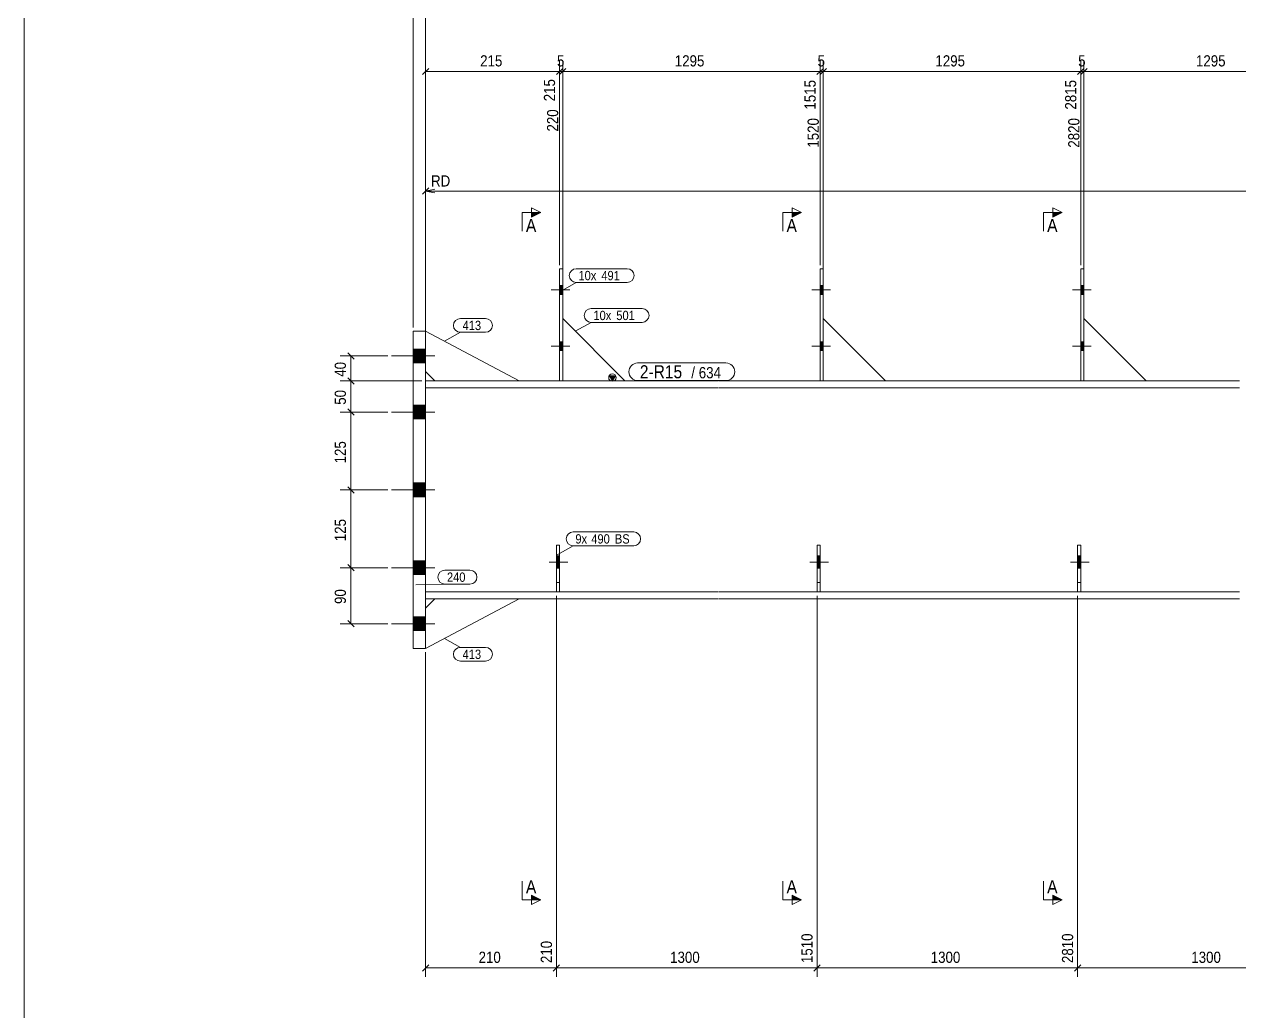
# Model space of a CAD drawing. Header units: millimetres. Extents: x 2 to 1174, y 1 to 825.
# Drawn here: x 5 to 330.4, y 265.3 to 529.7 of the extents above; entities that cross this region are included whole.
import ezdxf

# ---------------------------------------------------------------- set-up
doc = ezdxf.new("R2010")
doc.units = ezdxf.units.MM
for name, pattern in [('XKITLINE00', [0]), ('XKITLINE01', [4, 1, -1, 1, -1]), ('XKITLINE02', [4, 2, -2])]:
    doc.linetypes.add(name, pattern=pattern)
for name, color, linetype, lineweight in [('Bolt', 3, 'Continuous', 0), ('Dimensions', 7, 'Continuous', 0), ('DrawingSheet', 5, 'Continuous', 0), ('Part', 2, 'Continuous', 0), ('PartMark', 7, 'Continuous', 0), ('Section', 6, 'Continuous', 0)]:
    doc.layers.add(name, color=color, linetype=linetype, lineweight=lineweight)
doc.styles.add('ARIAL', font='ARIAL.TTF')

# ---------------------------------------------------------------- blocks, each defined once
blk = doc.blocks.new('*A10')
at = {"layer": 'Bolt'}
for points in [[(112.45, 439.02), (109.12, 439.02), (109.12, 442.68), (112.45, 442.68)], [(112.45, 439.02), (109.12, 439.02), (109.12, 442.68), (112.45, 442.68)], [(112.45, 424.02), (109.12, 424.02), (109.12, 427.68), (112.45, 427.68)], [(112.45, 424.02), (109.12, 424.02), (109.12, 427.68), (112.45, 427.68)], [(112.45, 403.18), (109.12, 403.18), (109.12, 406.85), (112.45, 406.85)], [(112.45, 403.18), (109.12, 403.18), (109.12, 406.85), (112.45, 406.85)], [(112.45, 382.35), (109.12, 382.35), (109.12, 386.02), (112.45, 386.02)], [(112.45, 382.35), (109.12, 382.35), (109.12, 386.02), (112.45, 386.02)], [(112.45, 367.35), (109.12, 367.35), (109.12, 371.02), (112.45, 371.02)], [(112.45, 367.35), (109.12, 367.35), (109.12, 371.02), (112.45, 371.02)]]:
    blk.add_hatch(color=3, dxfattribs=at).paths.add_polyline_path(points, flags=17)
at = {"layer": 'Bolt', "color": 3, "linetype": 'XKITLINE00', "lineweight": 0}
for p, q in [((112.45, 442.68), (109.12, 442.68)), ((112.45, 442.68), (109.12, 442.68)), ((114.95, 440.85), (103.28, 440.85)), ((114.95, 440.85), (103.28, 440.85)), ((112.45, 439.02), (109.12, 439.02)), ((112.45, 439.02), (109.12, 439.02)), ((112.45, 427.68), (109.12, 427.68)), ((112.45, 427.68), (109.12, 427.68)), ((114.95, 425.85), (103.28, 425.85)), ((114.95, 425.85), (103.28, 425.85)), ((112.45, 424.02), (109.12, 424.02)), ((112.45, 424.02), (109.12, 424.02)), ((112.45, 406.85), (109.12, 406.85)), ((112.45, 406.85), (109.12, 406.85)), ((114.95, 405.02), (103.28, 405.02)), ((114.95, 405.02), (103.28, 405.02)), ((112.45, 403.18), (109.12, 403.18)), ((112.45, 403.18), (109.12, 403.18)), ((114.95, 384.18), (103.28, 384.18)), ((114.95, 384.18), (103.28, 384.18)), ((112.45, 386.02), (109.12, 386.02)), ((112.45, 386.02), (109.12, 386.02)), ((112.45, 382.35), (109.12, 382.35)), ((112.45, 382.35), (109.12, 382.35)), ((112.45, 371.02), (109.12, 371.02)), ((112.45, 371.02), (109.12, 371.02)), ((114.95, 369.18), (103.28, 369.18)), ((114.95, 369.18), (103.28, 369.18)), ((112.45, 367.35), (109.12, 367.35)), ((112.45, 367.35), (109.12, 367.35))]:
    blk.add_line(p, q, dxfattribs=at)
blk = doc.blocks.new('*A25')
at = {"layer": 'Part', "color": 2, "linetype": 'XKITLINE00', "lineweight": 0}
blk.add_line((305.34, 434.18), (288.67, 450.85), dxfattribs=at)
at = {"layer": 'Part', "color": 7, "linetype": 'XKITLINE01', "lineweight": 0}
for p, q in [((288.67, 450.85), (288.67, 434.18)), ((288.67, 434.18), (305.34, 434.18))]:
    blk.add_line(p, q, dxfattribs=at)
blk = doc.blocks.new('*A26')
at = {"layer": 'Part', "color": 2, "linetype": 'XKITLINE00', "lineweight": 0}
for p, q in [((288.67, 464.18), (287.84, 464.18)), ((287.84, 464.18), (287.84, 434.18)), ((288.67, 434.18), (288.67, 464.18))]:
    blk.add_line(p, q, dxfattribs=at)
at = {"layer": 'Part', "color": 7, "linetype": 'XKITLINE01', "lineweight": 0}
blk.add_line((287.84, 434.18), (288.67, 434.18), dxfattribs=at)
blk = doc.blocks.new('*A27')
at = {"layer": 'Part', "color": 2, "linetype": 'XKITLINE00', "lineweight": 0}
blk.add_line((235.57, 434.18), (218.9, 450.85), dxfattribs=at)
at = {"layer": 'Part', "color": 7, "linetype": 'XKITLINE01', "lineweight": 0}
for p, q in [((218.9, 450.85), (218.9, 434.18)), ((218.9, 434.18), (235.57, 434.18))]:
    blk.add_line(p, q, dxfattribs=at)
blk = doc.blocks.new('*A28')
at = {"layer": 'Part', "color": 2, "linetype": 'XKITLINE00', "lineweight": 0}
for p, q in [((218.9, 464.18), (218.07, 464.18)), ((218.07, 464.18), (218.07, 434.18)), ((218.9, 434.18), (218.9, 464.18))]:
    blk.add_line(p, q, dxfattribs=at)
at = {"layer": 'Part', "color": 7, "linetype": 'XKITLINE01', "lineweight": 0}
blk.add_line((218.07, 434.18), (218.9, 434.18), dxfattribs=at)
blk = doc.blocks.new('*A29')
at = {"layer": 'Part', "color": 2, "linetype": 'XKITLINE00', "lineweight": 0}
blk.add_line((165.8, 434.18), (149.14, 450.85), dxfattribs=at)
at = {"layer": 'Part', "color": 7, "linetype": 'XKITLINE01', "lineweight": 0}
for p, q in [((149.14, 450.85), (149.14, 434.18)), ((149.14, 434.18), (165.8, 434.18))]:
    blk.add_line(p, q, dxfattribs=at)
blk = doc.blocks.new('*A30')
at = {"layer": 'Part', "color": 2, "linetype": 'XKITLINE00', "lineweight": 0}
for p, q in [((149.14, 464.18), (148.3, 464.18)), ((148.3, 464.18), (148.3, 434.18)), ((149.14, 434.18), (149.14, 464.18))]:
    blk.add_line(p, q, dxfattribs=at)
at = {"layer": 'Part', "color": 7, "linetype": 'XKITLINE01', "lineweight": 0}
blk.add_line((148.3, 434.18), (149.14, 434.18), dxfattribs=at)
blk = doc.blocks.new('*A37')
at = {"layer": 'Part', "color": 7, "linetype": 'XKITLINE01', "lineweight": 0}
for p, q in [((287, 390.18), (287, 377.68)), ((287.84, 390.18), (287, 390.18)), ((287.84, 377.68), (287.84, 390.18)), ((287, 380.18), (287.84, 380.18)), ((287, 377.68), (287.84, 377.68))]:
    blk.add_line(p, q, dxfattribs=at)
blk = doc.blocks.new('*A38')
at = {"layer": 'Part', "color": 7, "linetype": 'XKITLINE01', "lineweight": 0}
for p, q in [((217.24, 390.18), (217.24, 377.68)), ((218.07, 390.18), (217.24, 390.18)), ((218.07, 377.68), (218.07, 390.18)), ((217.24, 380.18), (218.07, 380.18)), ((217.24, 377.68), (218.07, 377.68))]:
    blk.add_line(p, q, dxfattribs=at)
blk = doc.blocks.new('*A39')
at = {"layer": 'Part', "color": 7, "linetype": 'XKITLINE01', "lineweight": 0}
for p, q in [((147.47, 390.18), (147.47, 377.68)), ((148.3, 390.18), (147.47, 390.18)), ((148.3, 377.68), (148.3, 390.18)), ((147.47, 380.18), (148.3, 380.18)), ((147.47, 377.68), (148.3, 377.68))]:
    blk.add_line(p, q, dxfattribs=at)
blk = doc.blocks.new('*A40')
at = {"layer": 'Part', "color": 2, "linetype": 'XKITLINE00', "lineweight": 0}
for p, q in [((112.45, 447.52), (137.45, 434.18)), ((114.95, 434.18), (112.45, 436.68))]:
    blk.add_line(p, q, dxfattribs=at)
at = {"layer": 'Part', "color": 7, "linetype": 'XKITLINE01', "lineweight": 0}
for p, q in [((112.45, 436.68), (112.45, 447.52)), ((137.45, 434.18), (114.95, 434.18))]:
    blk.add_line(p, q, dxfattribs=at)
blk = doc.blocks.new('*A41')
at = {"layer": 'Part', "color": 2, "linetype": 'XKITLINE00', "lineweight": 0}
for p, q in [((112.45, 373.35), (114.95, 375.85)), ((137.45, 375.85), (112.45, 362.52))]:
    blk.add_line(p, q, dxfattribs=at)
at = {"layer": 'Part', "color": 7, "linetype": 'XKITLINE01', "lineweight": 0}
for p, q in [((114.95, 375.85), (137.45, 375.85)), ((112.45, 362.52), (112.45, 373.35))]:
    blk.add_line(p, q, dxfattribs=at)
blk = doc.blocks.new('*A44')
at = {"layer": 'Part', "color": 2, "linetype": 'XKITLINE00', "lineweight": 0}
for p, q in [((147.47, 377.68), (147.47, 390.18)), ((147.47, 390.18), (148.3, 390.18)), ((148.3, 390.18), (148.3, 377.68))]:
    blk.add_line(p, q, dxfattribs=at)
at = {"layer": 'Part', "color": 7, "linetype": 'XKITLINE01', "lineweight": 0}
for p, q in [((147.47, 380.18), (148.3, 380.18)), ((148.3, 377.68), (147.47, 377.68))]:
    blk.add_line(p, q, dxfattribs=at)
blk = doc.blocks.new('*A45')
at = {"layer": 'Part', "color": 2, "linetype": 'XKITLINE00', "lineweight": 0}
for p, q in [((217.24, 377.68), (217.24, 390.18)), ((217.24, 390.18), (218.07, 390.18)), ((218.07, 390.18), (218.07, 377.68))]:
    blk.add_line(p, q, dxfattribs=at)
at = {"layer": 'Part', "color": 7, "linetype": 'XKITLINE01', "lineweight": 0}
for p, q in [((217.24, 380.18), (218.07, 380.18)), ((218.07, 377.68), (217.24, 377.68))]:
    blk.add_line(p, q, dxfattribs=at)
blk = doc.blocks.new('*A46')
at = {"layer": 'Part', "color": 2, "linetype": 'XKITLINE00', "lineweight": 0}
for p, q in [((287, 377.68), (287, 390.18)), ((287, 390.18), (287.84, 390.18)), ((287.84, 390.18), (287.84, 377.68))]:
    blk.add_line(p, q, dxfattribs=at)
at = {"layer": 'Part', "color": 7, "linetype": 'XKITLINE01', "lineweight": 0}
for p, q in [((287, 380.18), (287.84, 380.18)), ((287.84, 377.68), (287, 377.68))]:
    blk.add_line(p, q, dxfattribs=at)
blk = doc.blocks.new('*A56')
at = {"layer": 'Part', "color": 2, "linetype": 'XKITLINE00', "lineweight": 0}
for p, q in [((112.45, 447.52), (109.12, 447.52)), ((109.12, 362.52), (109.12, 447.52)), ((112.45, 447.52), (112.45, 362.52)), ((112.45, 362.52), (109.12, 362.52))]:
    blk.add_line(p, q, dxfattribs=at)
blk = doc.blocks.new('*A66')
at = {"layer": 'Bolt'}
for points in [[(287.84, 459.68), (288.67, 459.68), (288.67, 457.35), (287.84, 457.35)], [(287.84, 459.68), (288.67, 459.68), (288.67, 457.35), (287.84, 457.35)], [(287.84, 444.68), (288.67, 444.68), (288.67, 442.35), (287.84, 442.35)], [(287.84, 444.68), (288.67, 444.68), (288.67, 442.35), (287.84, 442.35)]]:
    blk.add_hatch(color=3, dxfattribs=at).paths.add_polyline_path(points, flags=17)
at = {"layer": 'Bolt', "color": 3, "linetype": 'XKITLINE00', "lineweight": 0}
for p, q in [((288.67, 459.68), (287.84, 459.68)), ((288.67, 459.68), (287.84, 459.68)), ((290.6, 458.52), (285.6, 458.52)), ((290.6, 458.52), (285.6, 458.52)), ((288.67, 457.35), (287.84, 457.35)), ((288.67, 457.35), (287.84, 457.35)), ((290.6, 443.52), (285.6, 443.52)), ((290.6, 443.52), (285.6, 443.52)), ((288.67, 444.68), (287.84, 444.68)), ((288.67, 444.68), (287.84, 444.68)), ((288.67, 442.35), (287.84, 442.35)), ((288.67, 442.35), (287.84, 442.35))]:
    blk.add_line(p, q, dxfattribs=at)
blk = doc.blocks.new('*A67')
at = {"layer": 'Bolt'}
for points in [[(218.07, 459.68), (218.9, 459.68), (218.9, 457.35), (218.07, 457.35)], [(218.07, 459.68), (218.9, 459.68), (218.9, 457.35), (218.07, 457.35)], [(218.07, 444.68), (218.9, 444.68), (218.9, 442.35), (218.07, 442.35)], [(218.07, 444.68), (218.9, 444.68), (218.9, 442.35), (218.07, 442.35)]]:
    blk.add_hatch(color=3, dxfattribs=at).paths.add_polyline_path(points, flags=17)
at = {"layer": 'Bolt', "color": 3, "linetype": 'XKITLINE00', "lineweight": 0}
for p, q in [((218.9, 459.68), (218.07, 459.68)), ((218.9, 459.68), (218.07, 459.68)), ((220.84, 458.52), (215.84, 458.52)), ((220.84, 458.52), (215.84, 458.52)), ((218.9, 457.35), (218.07, 457.35)), ((218.9, 457.35), (218.07, 457.35)), ((220.84, 443.52), (215.84, 443.52)), ((220.84, 443.52), (215.84, 443.52)), ((218.9, 444.68), (218.07, 444.68)), ((218.9, 444.68), (218.07, 444.68)), ((218.9, 442.35), (218.07, 442.35)), ((218.9, 442.35), (218.07, 442.35))]:
    blk.add_line(p, q, dxfattribs=at)
blk = doc.blocks.new('*A68')
at = {"layer": 'Bolt'}
for points in [[(148.3, 459.68), (149.14, 459.68), (149.14, 457.35), (148.3, 457.35)], [(148.3, 459.68), (149.14, 459.68), (149.14, 457.35), (148.3, 457.35)], [(148.3, 444.68), (149.14, 444.68), (149.14, 442.35), (148.3, 442.35)], [(148.3, 444.68), (149.14, 444.68), (149.14, 442.35), (148.3, 442.35)]]:
    blk.add_hatch(color=3, dxfattribs=at).paths.add_polyline_path(points, flags=17)
at = {"layer": 'Bolt', "color": 3, "linetype": 'XKITLINE00', "lineweight": 0}
for p, q in [((149.14, 459.68), (148.3, 459.68)), ((149.14, 459.68), (148.3, 459.68)), ((151.07, 458.52), (146.07, 458.52)), ((151.07, 458.52), (146.07, 458.52)), ((149.14, 457.35), (148.3, 457.35)), ((149.14, 457.35), (148.3, 457.35)), ((151.07, 443.52), (146.07, 443.52)), ((151.07, 443.52), (146.07, 443.52)), ((149.14, 444.68), (148.3, 444.68)), ((149.14, 444.68), (148.3, 444.68)), ((149.14, 442.35), (148.3, 442.35)), ((149.14, 442.35), (148.3, 442.35))]:
    blk.add_line(p, q, dxfattribs=at)
blk = doc.blocks.new('*A75')
at = {"layer": 'Bolt', "color": 3, "linetype": 'XKITLINE02', "lineweight": 0}
for p, q in [((287.84, 387.32), (287, 387.32)), ((290.09, 385.68), (285.09, 385.68)), ((287.84, 384.05), (287, 384.05))]:
    blk.add_line(p, q, dxfattribs=at)
blk = doc.blocks.new('*A76')
at = {"layer": 'Bolt', "color": 3, "linetype": 'XKITLINE02', "lineweight": 0}
for p, q in [((218.07, 387.32), (217.24, 387.32)), ((220.32, 385.68), (215.32, 385.68)), ((218.07, 384.05), (217.24, 384.05))]:
    blk.add_line(p, q, dxfattribs=at)
blk = doc.blocks.new('*A77')
at = {"layer": 'Bolt', "color": 3, "linetype": 'XKITLINE02', "lineweight": 0}
for p, q in [((148.3, 387.32), (147.47, 387.32)), ((150.55, 385.68), (145.55, 385.68)), ((148.3, 384.05), (147.47, 384.05))]:
    blk.add_line(p, q, dxfattribs=at)
blk = doc.blocks.new('*A78')
at = {"layer": 'Bolt'}
blk.add_hatch(color=3, dxfattribs=at).paths.add_polyline_path([(148.3, 384.05), (147.47, 384.05), (147.47, 387.32), (148.3, 387.32)], flags=17)
at = {"layer": 'Bolt', "color": 3, "linetype": 'XKITLINE00', "lineweight": 0}
for p, q in [((148.3, 387.32), (147.47, 387.32)), ((150.55, 385.68), (145.55, 385.68)), ((148.3, 384.05), (147.47, 384.05))]:
    blk.add_line(p, q, dxfattribs=at)
blk = doc.blocks.new('*A79')
at = {"layer": 'Bolt'}
blk.add_hatch(color=3, dxfattribs=at).paths.add_polyline_path([(218.07, 384.05), (217.24, 384.05), (217.24, 387.32), (218.07, 387.32)], flags=17)
at = {"layer": 'Bolt', "color": 3, "linetype": 'XKITLINE00', "lineweight": 0}
for p, q in [((218.07, 387.32), (217.24, 387.32)), ((220.32, 385.68), (215.32, 385.68)), ((218.07, 384.05), (217.24, 384.05))]:
    blk.add_line(p, q, dxfattribs=at)
blk = doc.blocks.new('*A80')
at = {"layer": 'Bolt'}
blk.add_hatch(color=3, dxfattribs=at).paths.add_polyline_path([(287.84, 384.05), (287, 384.05), (287, 387.32), (287.84, 387.32)], flags=17)
at = {"layer": 'Bolt', "color": 3, "linetype": 'XKITLINE00', "lineweight": 0}
for p, q in [((287.84, 387.32), (287, 387.32)), ((290.09, 385.68), (285.09, 385.68)), ((287.84, 384.05), (287, 384.05))]:
    blk.add_line(p, q, dxfattribs=at)
blk = doc.blocks.new('*A91')
at = {"layer": 'Part'}
blk.add_hatch(color=2, dxfattribs=at).paths.add_polyline_path([(161.65, 435.58), (163.25, 435.58), (162.45, 434.18)], flags=17)
at = {"layer": 'Part', "color": 2, "linetype": 'XKITLINE00', "lineweight": 0}
for p, q in [((112.45, 434.18), (190.8, 434.18)), ((162.45, 434.18), (161.65, 435.58)), ((161.65, 435.58), (163.25, 435.58)), ((163.25, 435.58), (162.45, 434.18)), ((190.9, 434.18), (260.57, 434.18)), ((260.67, 434.18), (330.34, 434.18)), ((190.8, 432.35), (112.45, 432.35)), ((260.57, 432.35), (190.9, 432.35)), ((330.34, 432.35), (260.67, 432.35)), ((190.8, 377.68), (112.45, 377.68)), ((260.57, 377.68), (190.9, 377.68)), ((330.34, 377.68), (260.67, 377.68)), ((112.45, 375.85), (190.8, 375.85)), ((190.9, 375.85), (260.57, 375.85)), ((260.67, 375.85), (330.34, 375.85))]:
    blk.add_line(p, q, dxfattribs=at)
at = {"layer": 'Part', "color": 7, "linetype": 'XKITLINE01', "lineweight": 0}
for p, q in [((190.8, 434.18), (112.45, 434.18)), ((112.45, 434.18), (112.45, 375.85)), ((260.57, 434.18), (190.9, 434.18)), ((330.34, 434.18), (260.67, 434.18))]:
    blk.add_line(p, q, dxfattribs=at)
at = {"layer": 'Part', "color": 2, "linetype": 'XKITLINE00', "lineweight": 0}
blk.add_circle((162.45, 435.08), 1, dxfattribs=at)
blk = doc.blocks.new('*A222')
at = {"layer": 'DrawingSheet', "color": 5, "linetype": 'XKITLINE00', "lineweight": 0}
blk.add_line((5, 825), (5, 5), dxfattribs=at)
blk = doc.blocks.new('*A230')
at = {"layer": 'Dimensions', "color": 7, "linetype": 'XKITLINE00', "lineweight": 0}
blk.add_line((109.12, 448.52), (109.12, 563.87), dxfattribs=at)
blk = doc.blocks.new('*A231')
at = {"layer": 'Dimensions', "color": 7, "linetype": 'XKITLINE00', "lineweight": 0}
for p, q in [((109.12, 448.52), (109.12, 551.87)), ((112.45, 448.52), (112.45, 551.87)), ((109.97, 549.86), (108.27, 548.17)), ((109.12, 549.02), (112.45, 549.02)), ((113.3, 549.86), (111.6, 548.17))]:
    blk.add_line(p, q, dxfattribs=at)
at = {"layer": 'Dimensions', "color": 3}
for p in [(109.12, 549.02), (112.45, 549.02)]:
    blk.add_point(p, dxfattribs=at)
at = {"layer": 'Dimensions', "color": 3, "style": 'ARIAL', "width": 0.85}
blk.add_text('20', height=3, dxfattribs=at).set_placement((108.56, 550.37))
blk.add_text('20', height=3, rotation=90.0002, dxfattribs=at).set_placement((107.92, 542.6))
blk = doc.blocks.new('*A232')
at = {"layer": 'Dimensions', "color": 7, "linetype": 'XKITLINE00', "lineweight": 0}
for p, q in [((111.45, 434.18), (89.6, 434.18)), ((91.6, 435.03), (93.3, 433.33)), ((92.45, 425.85), (92.45, 434.18)), ((91.6, 426.7), (93.3, 425)), ((102.28, 425.85), (89.6, 425.85))]:
    blk.add_line(p, q, dxfattribs=at)
at = {"layer": 'Dimensions', "color": 3}
for p in [(92.45, 434.18), (92.45, 425.85)]:
    blk.add_point(p, dxfattribs=at)
at = {"layer": 'Dimensions', "color": 3, "style": 'ARIAL', "width": 0.85}
blk.add_text('50', height=3, rotation=90.0002, dxfattribs=at).set_placement((91.1, 427.79))
blk = doc.blocks.new('*A233')
at = {"layer": 'Dimensions', "color": 7, "linetype": 'XKITLINE00', "lineweight": 0}
for p, q in [((102.28, 440.85), (89.6, 440.85)), ((91.6, 441.7), (93.3, 440)), ((92.45, 434.18), (92.45, 440.85)), ((111.45, 434.18), (89.6, 434.18)), ((91.6, 435.03), (93.3, 433.33))]:
    blk.add_line(p, q, dxfattribs=at)
at = {"layer": 'Dimensions', "color": 3}
for p in [(92.45, 440.85), (92.45, 434.18)]:
    blk.add_point(p, dxfattribs=at)
at = {"layer": 'Dimensions', "color": 3, "style": 'ARIAL', "width": 0.85}
blk.add_text('40', height=3, rotation=90.0002, dxfattribs=at).set_placement((91.1, 435.29))
blk = doc.blocks.new('*A234')
at = {"layer": 'PartMark', "color": 7, "linetype": 'XKITLINE00', "lineweight": 0}
for p, q in [((117.56, 383.49), (124.32, 383.49)), ((109.83, 379.57), (117.56, 379.79)), ((117.56, 379.79), (124.32, 379.79))]:
    blk.add_line(p, q, dxfattribs=at)
for centre, start, end in [((117.56, 381.64), 90, 270), ((124.32, 381.64), 270, 90)]:
    blk.add_arc(centre, 1.85, start, end, dxfattribs=at)
at = {"layer": 'PartMark', "color": 3, "style": 'ARIAL', "width": 0.85}
blk.add_text('240', height=2.5, dxfattribs=at).set_placement((118.16, 380.39))
blk = doc.blocks.new('*A236')
at = {"layer": 'Dimensions', "color": 7, "linetype": 'XKITLINE00', "lineweight": 0}
for p, q in [((102.28, 384.18), (89.6, 384.18)), ((91.6, 385.03), (93.3, 383.33)), ((92.45, 369.18), (92.45, 384.18)), ((102.28, 369.18), (89.6, 369.18)), ((91.6, 370.03), (93.3, 368.33))]:
    blk.add_line(p, q, dxfattribs=at)
at = {"layer": 'Dimensions', "color": 3}
for p in [(92.45, 384.18), (92.45, 369.18)]:
    blk.add_point(p, dxfattribs=at)
at = {"layer": 'Dimensions', "color": 3, "style": 'ARIAL', "width": 0.85}
blk.add_text('90', height=3, rotation=90.0002, dxfattribs=at).set_placement((91.1, 374.46))
blk = doc.blocks.new('*A237')
at = {"layer": 'Dimensions', "color": 7, "linetype": 'XKITLINE00', "lineweight": 0}
for p, q in [((102.28, 405.02), (89.6, 405.02)), ((91.6, 405.86), (93.3, 404.17)), ((92.45, 384.18), (92.45, 405.02)), ((102.28, 384.18), (89.6, 384.18)), ((91.6, 385.03), (93.3, 383.33))]:
    blk.add_line(p, q, dxfattribs=at)
at = {"layer": 'Dimensions', "color": 3}
for p in [(92.45, 405.02), (92.45, 384.18)]:
    blk.add_point(p, dxfattribs=at)
at = {"layer": 'Dimensions', "color": 3, "style": 'ARIAL', "width": 0.85}
blk.add_text('125', height=3, rotation=90.0002, dxfattribs=at).set_placement((91.1, 391.26))
blk = doc.blocks.new('*A238')
at = {"layer": 'Dimensions', "color": 7, "linetype": 'XKITLINE00', "lineweight": 0}
for p, q in [((91.6, 426.7), (93.3, 425)), ((102.28, 425.85), (89.6, 425.85)), ((92.45, 405.02), (92.45, 425.85)), ((102.28, 405.02), (89.6, 405.02)), ((91.6, 405.86), (93.3, 404.17))]:
    blk.add_line(p, q, dxfattribs=at)
at = {"layer": 'Dimensions', "color": 3}
for p in [(92.45, 425.85), (92.45, 405.02)]:
    blk.add_point(p, dxfattribs=at)
at = {"layer": 'Dimensions', "color": 3, "style": 'ARIAL', "width": 0.85}
blk.add_text('125', height=3, rotation=90.0002, dxfattribs=at).set_placement((91.1, 412.1))
blk = doc.blocks.new('*A239')
at = {"layer": 'Dimensions', "color": 7, "linetype": 'XKITLINE00', "lineweight": 0}
blk.add_line((112.45, 448.52), (112.45, 551.87), dxfattribs=at)
blk = doc.blocks.new('*A242')
at = {"layer": 'Dimensions', "color": 7, "linetype": 'XKITLINE00', "lineweight": 0}
for p, q in [((112.45, 435.14), (112.45, 489.34)), ((113.3, 485.86), (111.6, 484.17)), ((112.45, 435.18), (112.45, 487.87)), ((114.95, 485.52), (112.45, 485.02)), ((112.45, 485.02), (1023.72, 485.02)), ((114.95, 484.52), (112.45, 485.02)), ((119.67, 485.02), (112.45, 485.02))]:
    blk.add_line(p, q, dxfattribs=at)
at = {"layer": 'Dimensions', "color": 3}
blk.add_point((112.45, 485.02), dxfattribs=at)
at = {"layer": 'Dimensions', "color": 7}
blk.add_point((112.45, 485.02), dxfattribs=at)
at = {"layer": 'Dimensions', "color": 3, "style": 'ARIAL', "width": 0.85}
blk.add_text('RD', height=3, dxfattribs=at).set_placement((113.89, 486.22))
blk = doc.blocks.new('*A244')
at = {"layer": 'PartMark', "color": 7, "linetype": 'XKITLINE00', "lineweight": 0}
for p, q in [((169.2, 438.98), (192.85, 438.98)), ((169.2, 434.28), (192.85, 434.28))]:
    blk.add_line(p, q, dxfattribs=at)
for centre, start, end in [((169.2, 436.63), 90, 270), ((192.85, 436.63), 270, 90)]:
    blk.add_arc(centre, 2.35, start, end, dxfattribs=at)
at = {"layer": 'PartMark', "color": 1, "style": 'ARIAL', "width": 0.85}
blk.add_text('2-R15', height=3.5, dxfattribs=at).set_placement((169.8, 434.88))
at = {"layer": 'PartMark', "color": 3, "style": 'ARIAL', "width": 0.85}
for s, p in [('/', (183.56, 434.88)), ('634', (185.57, 434.88))]:
    blk.add_text(s, height=3, dxfattribs=at).set_placement(p)
blk = doc.blocks.new('*A245')
at = {"layer": 'PartMark', "color": 7, "linetype": 'XKITLINE00', "lineweight": 0}
for p, q in [((156.76, 453.56), (170.4, 453.56)), ((152.52, 447.47), (156.76, 449.86)), ((156.76, 449.86), (170.4, 449.86))]:
    blk.add_line(p, q, dxfattribs=at)
for centre, start, end in [((156.76, 451.71), 90, 270), ((170.4, 451.71), 270, 90)]:
    blk.add_arc(centre, 1.85, start, end, dxfattribs=at)
at = {"layer": 'PartMark', "color": 3, "style": 'ARIAL', "width": 0.85}
for s, p in [('10x', (157.36, 450.46)), ('501', (163.49, 450.46))]:
    blk.add_text(s, height=2.5, dxfattribs=at).set_placement(p)
blk = doc.blocks.new('*A246')
at = {"layer": 'PartMark', "color": 7, "linetype": 'XKITLINE00', "lineweight": 0}
for p, q in [((152.76, 464.23), (166.4, 464.23)), ((148.52, 458.13), (152.76, 460.53)), ((152.76, 460.53), (166.4, 460.53))]:
    blk.add_line(p, q, dxfattribs=at)
for centre, start, end in [((152.76, 462.38), 90, 270), ((166.4, 462.38), 270, 90)]:
    blk.add_arc(centre, 1.85, start, end, dxfattribs=at)
at = {"layer": 'PartMark', "color": 3, "style": 'ARIAL', "width": 0.85}
for s, p in [('10x', (153.36, 461.13)), ('491', (159.49, 461.13))]:
    blk.add_text(s, height=2.5, dxfattribs=at).set_placement(p)
blk = doc.blocks.new('*A248')
at = {"layer": 'PartMark', "color": 7, "linetype": 'XKITLINE00', "lineweight": 0}
for p, q in [((151.93, 393.73), (168.16, 393.73)), ((147.68, 387.63), (151.93, 390.03)), ((151.93, 390.03), (168.16, 390.03))]:
    blk.add_line(p, q, dxfattribs=at)
for centre, start, end in [((151.93, 391.88), 90, 270), ((168.16, 391.88), 270, 90)]:
    blk.add_arc(centre, 1.85, start, end, dxfattribs=at)
at = {"layer": 'PartMark', "color": 3, "style": 'ARIAL', "width": 0.85}
for s, p in [('9x', (152.53, 390.63)), ('490', (156.8, 390.63)), ('BS', (163.11, 390.63))]:
    blk.add_text(s, height=2.5, dxfattribs=at).set_placement(p)
blk = doc.blocks.new('*A253')
at = {"layer": 'Section'}
for points in [[(140.8, 479.29), (143.3, 479.29), (140.8, 478.04)], [(140.8, 296.49), (143.3, 295.24), (140.8, 295.24)]]:
    blk.add_hatch(color=3, dxfattribs=at).paths.add_polyline_path(points, flags=17)
at = {"layer": 'Section', "color": 1, "linetype": 'XKITLINE00', "lineweight": 0}
for p, q in [((138.3, 479.29), (138.3, 474.29)), ((138.3, 479.29), (143.3, 479.29)), ((138.3, 295.24), (138.3, 300.24)), ((138.3, 295.24), (143.3, 295.24))]:
    blk.add_line(p, q, dxfattribs=at)
at = {"layer": 'Section', "color": 3, "linetype": 'XKITLINE00', "lineweight": 0}
for p, q in [((140.8, 478.04), (140.8, 480.54)), ((140.8, 480.54), (143.3, 479.29)), ((143.3, 479.29), (140.8, 478.04)), ((143.3, 295.24), (140.8, 296.49)), ((140.8, 296.49), (140.8, 293.99)), ((143.3, 295.24), (140.8, 293.99))]:
    blk.add_line(p, q, dxfattribs=at)
at = {"layer": 'Section', "color": 7, "style": 'ARIAL', "width": 0.85}
for p in [(139.3, 474.04), (139.3, 296.99)]:
    blk.add_text('A', height=3.5, dxfattribs=at).set_placement(p)
blk = doc.blocks.new('*A255')
at = {"layer": 'Section'}
for points in [[(210.57, 479.29), (213.07, 479.29), (210.57, 478.04)], [(210.57, 296.49), (213.07, 295.24), (210.57, 295.24)]]:
    blk.add_hatch(color=3, dxfattribs=at).paths.add_polyline_path(points, flags=17)
at = {"layer": 'Section', "color": 1, "linetype": 'XKITLINE00', "lineweight": 0}
for p, q in [((208.07, 479.29), (208.07, 474.29)), ((208.07, 479.29), (213.07, 479.29)), ((208.07, 295.24), (208.07, 300.24)), ((208.07, 295.24), (213.07, 295.24))]:
    blk.add_line(p, q, dxfattribs=at)
at = {"layer": 'Section', "color": 3, "linetype": 'XKITLINE00', "lineweight": 0}
for p, q in [((210.57, 478.04), (210.57, 480.54)), ((210.57, 480.54), (213.07, 479.29)), ((213.07, 479.29), (210.57, 478.04)), ((213.07, 295.24), (210.57, 296.49)), ((210.57, 296.49), (210.57, 293.99)), ((213.07, 295.24), (210.57, 293.99))]:
    blk.add_line(p, q, dxfattribs=at)
at = {"layer": 'Section', "color": 7, "style": 'ARIAL', "width": 0.85}
for p in [(209.07, 474.04), (209.07, 296.99)]:
    blk.add_text('A', height=3.5, dxfattribs=at).set_placement(p)
blk = doc.blocks.new('*A257')
at = {"layer": 'Section'}
for points in [[(280.34, 479.29), (282.84, 479.29), (280.34, 478.04)], [(280.34, 296.49), (282.84, 295.24), (280.34, 295.24)]]:
    blk.add_hatch(color=3, dxfattribs=at).paths.add_polyline_path(points, flags=17)
at = {"layer": 'Section', "color": 1, "linetype": 'XKITLINE00', "lineweight": 0}
for p, q in [((277.84, 479.29), (277.84, 474.29)), ((277.84, 479.29), (282.84, 479.29)), ((277.84, 295.24), (277.84, 300.24)), ((277.84, 295.24), (282.84, 295.24))]:
    blk.add_line(p, q, dxfattribs=at)
at = {"layer": 'Section', "color": 3, "linetype": 'XKITLINE00', "lineweight": 0}
for p, q in [((280.34, 478.04), (280.34, 480.54)), ((280.34, 480.54), (282.84, 479.29)), ((282.84, 479.29), (280.34, 478.04)), ((282.84, 295.24), (280.34, 296.49)), ((280.34, 296.49), (280.34, 293.99)), ((282.84, 295.24), (280.34, 293.99))]:
    blk.add_line(p, q, dxfattribs=at)
at = {"layer": 'Section', "color": 7, "style": 'ARIAL', "width": 0.85}
for p in [(278.84, 474.04), (278.84, 296.99)]:
    blk.add_text('A', height=3.5, dxfattribs=at).set_placement(p)
blk = doc.blocks.new('*A260')
at = {"layer": 'Dimensions', "color": 7, "linetype": 'XKITLINE00', "lineweight": 0}
for p, q in [((113.3, 517.86), (111.6, 516.17)), ((112.45, 448.52), (112.45, 519.87)), ((149.15, 517.86), (147.45, 516.17)), ((148.3, 465.18), (148.3, 519.87)), ((112.45, 517.02), (148.3, 517.02))]:
    blk.add_line(p, q, dxfattribs=at)
at = {"layer": 'Dimensions', "color": 3}
for p in [(112.45, 517.02), (148.3, 517.02)]:
    blk.add_point(p, dxfattribs=at)
at = {"layer": 'Dimensions', "color": 3, "style": 'ARIAL', "width": 0.85}
blk.add_text('215', height=3, dxfattribs=at).set_placement((127.04, 518.37))
blk.add_text('215', height=3, rotation=90.0002, dxfattribs=at).set_placement((147.1, 509.04))
blk = doc.blocks.new('*A261')
at = {"layer": 'Dimensions', "color": 7, "linetype": 'XKITLINE00', "lineweight": 0}
for p, q in [((149.15, 517.86), (147.45, 516.17)), ((149.98, 517.86), (148.29, 516.17)), ((148.3, 465.18), (148.3, 519.87)), ((149.14, 451.85), (149.14, 519.87)), ((148.3, 517.02), (149.14, 517.02))]:
    blk.add_line(p, q, dxfattribs=at)
at = {"layer": 'Dimensions', "color": 3}
for p in [(148.3, 517.02), (149.14, 517.02)]:
    blk.add_point(p, dxfattribs=at)
at = {"layer": 'Dimensions', "color": 3, "style": 'ARIAL', "width": 0.85}
blk.add_text('5', height=3, dxfattribs=at).set_placement((147.61, 518.37))
blk.add_text('220', height=3, rotation=90.0002, dxfattribs=at).set_placement((147.94, 500.94))
blk = doc.blocks.new('*A262')
at = {"layer": 'Dimensions', "color": 7, "linetype": 'XKITLINE00', "lineweight": 0}
for p, q in [((149.98, 517.86), (148.29, 516.17)), ((149.14, 451.85), (149.14, 519.87)), ((218.92, 517.86), (217.22, 516.17)), ((218.07, 465.18), (218.07, 519.87)), ((149.14, 517.02), (218.07, 517.02))]:
    blk.add_line(p, q, dxfattribs=at)
at = {"layer": 'Dimensions', "color": 3}
for p in [(149.14, 517.02), (218.07, 517.02)]:
    blk.add_point(p, dxfattribs=at)
at = {"layer": 'Dimensions', "color": 3, "style": 'ARIAL', "width": 0.85}
blk.add_text('1295', height=3, dxfattribs=at).set_placement((179.15, 518.37))
blk.add_text('1515', height=3, rotation=90.0002, dxfattribs=at).set_placement((216.87, 506.82))
blk = doc.blocks.new('*A263')
at = {"layer": 'Dimensions', "color": 7, "linetype": 'XKITLINE00', "lineweight": 0}
for p, q in [((218.92, 517.86), (217.22, 516.17)), ((219.75, 517.86), (218.05, 516.17)), ((218.07, 465.18), (218.07, 519.87)), ((218.9, 451.85), (218.9, 519.87)), ((218.07, 517.02), (218.9, 517.02))]:
    blk.add_line(p, q, dxfattribs=at)
at = {"layer": 'Dimensions', "color": 3}
for p in [(218.07, 517.02), (218.9, 517.02)]:
    blk.add_point(p, dxfattribs=at)
at = {"layer": 'Dimensions', "color": 3, "style": 'ARIAL', "width": 0.85}
blk.add_text('5', height=3, dxfattribs=at).set_placement((217.37, 518.37))
blk.add_text('1520', height=3, rotation=90.0002, dxfattribs=at).set_placement((217.7, 496.62))
blk = doc.blocks.new('*A264')
at = {"layer": 'Dimensions', "color": 7, "linetype": 'XKITLINE00', "lineweight": 0}
for p, q in [((219.75, 517.86), (218.05, 516.17)), ((218.9, 451.85), (218.9, 519.87)), ((288.68, 517.86), (286.99, 516.17)), ((287.84, 465.18), (287.84, 519.87)), ((218.9, 517.02), (287.84, 517.02))]:
    blk.add_line(p, q, dxfattribs=at)
at = {"layer": 'Dimensions', "color": 3}
for p in [(218.9, 517.02), (287.84, 517.02)]:
    blk.add_point(p, dxfattribs=at)
at = {"layer": 'Dimensions', "color": 3, "style": 'ARIAL', "width": 0.85}
blk.add_text('1295', height=3, dxfattribs=at).set_placement((248.92, 518.37))
blk.add_text('2815', height=3, rotation=90.0002, dxfattribs=at).set_placement((286.64, 506.82))
blk = doc.blocks.new('*A265')
at = {"layer": 'Dimensions', "color": 7, "linetype": 'XKITLINE00', "lineweight": 0}
for p, q in [((288.68, 517.86), (286.99, 516.17)), ((289.52, 517.86), (287.82, 516.17)), ((287.84, 465.18), (287.84, 519.87)), ((288.67, 451.85), (288.67, 519.87)), ((287.84, 517.02), (288.67, 517.02))]:
    blk.add_line(p, q, dxfattribs=at)
at = {"layer": 'Dimensions', "color": 3}
for p in [(287.84, 517.02), (288.67, 517.02)]:
    blk.add_point(p, dxfattribs=at)
at = {"layer": 'Dimensions', "color": 3, "style": 'ARIAL', "width": 0.85}
blk.add_text('5', height=3, dxfattribs=at).set_placement((287.14, 518.37))
blk.add_text('2820', height=3, rotation=90.0002, dxfattribs=at).set_placement((287.47, 496.62))
blk = doc.blocks.new('*A266')
at = {"layer": 'Dimensions', "color": 7, "linetype": 'XKITLINE00', "lineweight": 0}
for p, q in [((289.52, 517.86), (287.82, 516.17)), ((288.67, 451.85), (288.67, 519.87)), ((358.45, 517.86), (356.75, 516.17)), ((357.6, 465.18), (357.6, 519.87)), ((288.67, 517.02), (357.6, 517.02))]:
    blk.add_line(p, q, dxfattribs=at)
at = {"layer": 'Dimensions', "color": 3}
for p in [(288.67, 517.02), (357.6, 517.02)]:
    blk.add_point(p, dxfattribs=at)
at = {"layer": 'Dimensions', "color": 3, "style": 'ARIAL', "width": 0.85}
blk.add_text('1295', height=3, dxfattribs=at).set_placement((318.68, 518.37))
blk.add_text('4115', height=3, rotation=90.0002, dxfattribs=at).set_placement((356.4, 506.82))
blk = doc.blocks.new('*A276')
at = {"layer": 'Dimensions', "color": 7, "linetype": 'XKITLINE00', "lineweight": 0}
for p, q in [((147.47, 376.68), (147.47, 274.62)), ((112.45, 361.52), (112.45, 274.62)), ((113.3, 277.86), (111.6, 276.17)), ((112.45, 277.02), (147.47, 277.02)), ((148.32, 277.86), (146.62, 276.17))]:
    blk.add_line(p, q, dxfattribs=at)
at = {"layer": 'Dimensions', "color": 3}
for p in [(112.45, 277.02), (147.47, 277.02)]:
    blk.add_point(p, dxfattribs=at)
at = {"layer": 'Dimensions', "color": 3, "style": 'ARIAL', "width": 0.85}
blk.add_text('210', height=3, rotation=90.0002, dxfattribs=at).set_placement((146.27, 278.32))
blk.add_text('210', height=3, dxfattribs=at).set_placement((126.62, 278.37))
blk = doc.blocks.new('*A277')
at = {"layer": 'Dimensions', "color": 7, "linetype": 'XKITLINE00', "lineweight": 0}
for p, q in [((147.47, 376.68), (147.47, 274.62)), ((217.24, 376.68), (217.24, 274.62)), ((148.32, 277.86), (146.62, 276.17)), ((147.47, 277.02), (217.24, 277.02)), ((218.08, 277.86), (216.39, 276.17))]:
    blk.add_line(p, q, dxfattribs=at)
at = {"layer": 'Dimensions', "color": 3}
for p in [(147.47, 277.02), (217.24, 277.02)]:
    blk.add_point(p, dxfattribs=at)
at = {"layer": 'Dimensions', "color": 3, "style": 'ARIAL', "width": 0.85}
blk.add_text('1510', height=3, rotation=90.0002, dxfattribs=at).set_placement((216.04, 278.32))
blk.add_text('1300', height=3, dxfattribs=at).set_placement((177.9, 278.37))
blk = doc.blocks.new('*A278')
at = {"layer": 'Dimensions', "color": 7, "linetype": 'XKITLINE00', "lineweight": 0}
for p, q in [((217.24, 376.68), (217.24, 274.62)), ((287, 376.68), (287, 274.62)), ((218.08, 277.86), (216.39, 276.17)), ((217.24, 277.02), (287, 277.02)), ((287.85, 277.86), (286.15, 276.17))]:
    blk.add_line(p, q, dxfattribs=at)
at = {"layer": 'Dimensions', "color": 3}
for p in [(217.24, 277.02), (287, 277.02)]:
    blk.add_point(p, dxfattribs=at)
at = {"layer": 'Dimensions', "color": 3, "style": 'ARIAL', "width": 0.85}
blk.add_text('2810', height=3, rotation=90.0002, dxfattribs=at).set_placement((285.8, 278.32))
blk.add_text('1300', height=3, dxfattribs=at).set_placement((247.67, 278.37))
blk = doc.blocks.new('*A279')
at = {"layer": 'Dimensions', "color": 7, "linetype": 'XKITLINE00', "lineweight": 0}
for p, q in [((287, 376.68), (287, 274.62)), ((356.77, 376.68), (356.77, 274.62)), ((287.85, 277.86), (286.15, 276.17)), ((287, 277.02), (356.77, 277.02)), ((357.62, 277.86), (355.92, 276.17))]:
    blk.add_line(p, q, dxfattribs=at)
at = {"layer": 'Dimensions', "color": 3}
for p in [(287, 277.02), (356.77, 277.02)]:
    blk.add_point(p, dxfattribs=at)
at = {"layer": 'Dimensions', "color": 3, "style": 'ARIAL', "width": 0.85}
blk.add_text('4110', height=3, rotation=90.0002, dxfattribs=at).set_placement((355.57, 278.32))
blk.add_text('1300', height=3, dxfattribs=at).set_placement((317.43, 278.37))
blk = doc.blocks.new('*A284')
at = {"layer": 'PartMark', "color": 7, "linetype": 'XKITLINE00', "lineweight": 0}
for p, q in [((121.74, 450.89), (128.5, 450.89)), ((117.5, 444.8), (121.74, 447.19)), ((121.74, 447.19), (128.5, 447.19))]:
    blk.add_line(p, q, dxfattribs=at)
for centre, start, end in [((121.74, 449.04), 90, 270), ((128.5, 449.04), 270, 90)]:
    blk.add_arc(centre, 1.85, start, end, dxfattribs=at)
at = {"layer": 'PartMark', "color": 3, "style": 'ARIAL', "width": 0.85}
blk.add_text('413', height=2.5, dxfattribs=at).set_placement((122.34, 447.79))
blk = doc.blocks.new('*A285')
at = {"layer": 'PartMark', "color": 7, "linetype": 'XKITLINE00', "lineweight": 0}
for p, q in [((117.5, 365.23), (121.74, 362.84)), ((121.74, 362.84), (128.5, 362.84)), ((121.74, 359.14), (128.5, 359.14))]:
    blk.add_line(p, q, dxfattribs=at)
for centre, start, end in [((121.74, 360.99), 90, 270), ((128.5, 360.99), 270, 90)]:
    blk.add_arc(centre, 1.85, start, end, dxfattribs=at)
at = {"layer": 'PartMark', "color": 3, "style": 'ARIAL', "width": 0.85}
blk.add_text('413', height=2.5, dxfattribs=at).set_placement((122.34, 359.74))

msp = doc.modelspace()

# ---------------------------------------------------------------- block references
at = {"lineweight": 0}
for name in ['*A222', '*A230', '*A231', '*A239', '*A260', '*A261', '*A262', '*A263', '*A264', '*A265', '*A266', '*A242', '*A253', '*A255', '*A257', '*A30', '*A246', '*A28', '*A26', '*A68', '*A67', '*A66', '*A245', '*A284', '*A29', '*A27', '*A25', '*A56', '*A40', '*A10', '*A233', '*A244', '*A232', '*A238', '*A237', '*A248', '*A77', '*A78', '*A39', '*A44', '*A76', '*A79', '*A38', '*A45', '*A75', '*A80', '*A37', '*A46', '*A236', '*A234', '*A276', '*A41', '*A277', '*A278', '*A279', '*A285']:
    msp.add_blockref(name, (0, 0), dxfattribs=at)
at = {"layer": 'Part', "lineweight": 0}
msp.add_blockref('*A91', (0, 0), dxfattribs=at)

doc.saveas('drawing.dxf')
